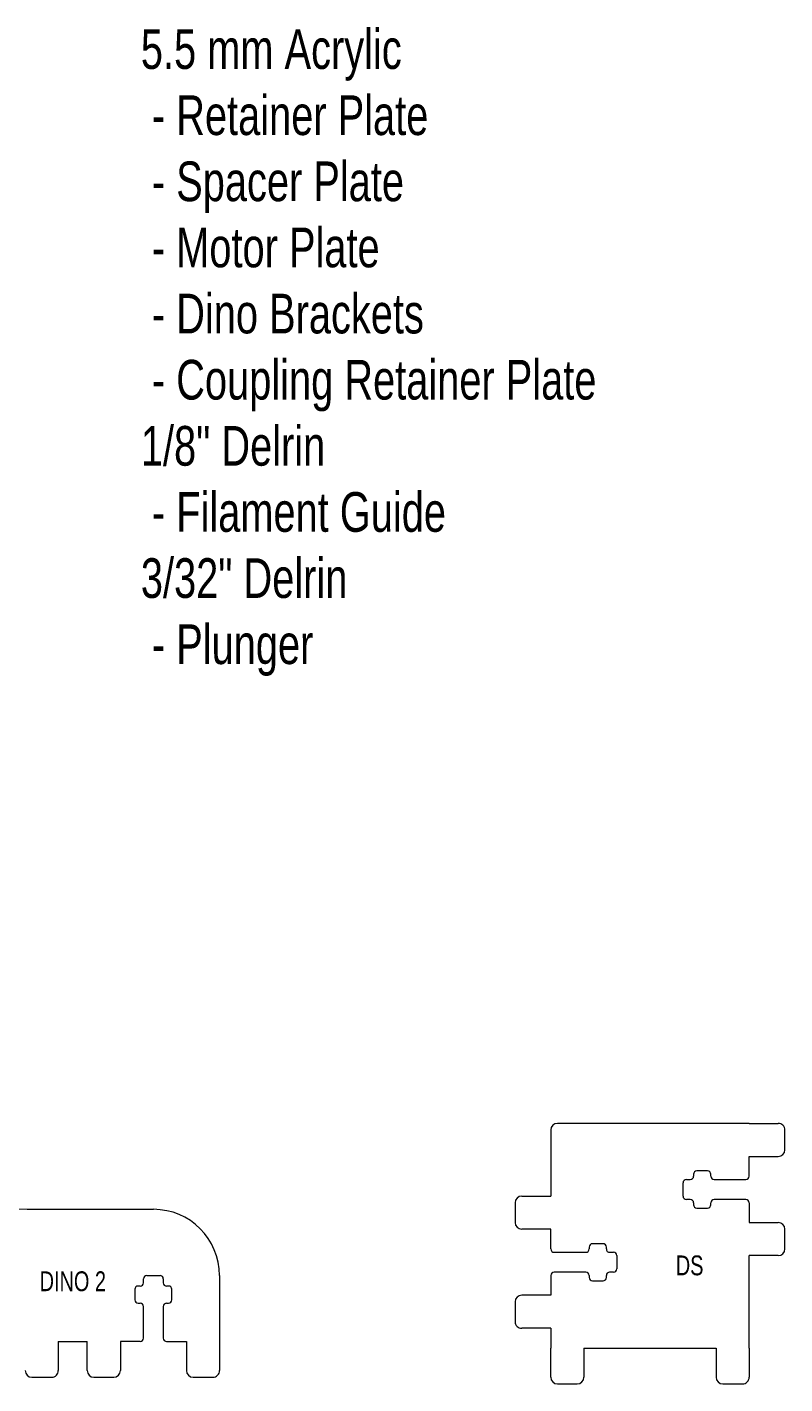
# Model space of a CAD drawing. Header units: millimetres. Extents: x -129 to 187, y -205 to 130.
# Drawn here: x 72.8 to 187.4, y -74.9 to 130.3 of the extents above; entities that cross this region are included whole.
import ezdxf

# ---------------------------------------------------------------- set-up
doc = ezdxf.new("R2010")
doc.units = ezdxf.units.MM
for name, color, linetype, lineweight, true_color in [('6 Dino Bracket Text', 1, 'CONTINUOUS', 0, 0xff0000), ('6 Dino Brackets', 7, 'CONTINUOUS', 0, 0x000000), ('Notes, Manufacturing', 4, 'CONTINUOUS', 0, 0x00ffff)]:
    doc.layers.add(name, color=color, linetype=linetype, lineweight=lineweight, true_color=true_color)
doc.styles.get("Standard").update_dxf_attribs({"font": 'txt', "width": 0.75})

msp = doc.modelspace()

# ---------------------------------------------------------------- linework, layer by layer
at = {"layer": '6 Dino Brackets'}
for p, q in [((152, -36.5), (152, -46.5)), ((182, -35.5), (153, -35.5)), ((182, -35.5), (186.4, -35.5)), ((187.4, -39.5), (187.4, -36.5)), ((182, -40.5), (186.4, -40.5)), ((182, -43.5), (182, -40.5)), ((175.7, -42.7), (174.1, -42.7)), ((172, -46.5), (172, -44.5)), ((172.5, -44), (173.1, -44)), ((173.6, -43.2), (173.6, -43.5)), ((176.2, -43.5), (176.2, -43.2)), ((176.7, -44), (181.5, -44)), ((147.6, -46.5), (152, -46.5)), ((173.1, -47), (172.5, -47)), ((181.5, -47), (176.7, -47)), ((72.8, -48.5), (91.9, -48.5)), ((146.6, -47.5), (146.6, -50.5)), ((173.6, -47.5), (173.6, -47.8)), ((174.1, -48.3), (175.7, -48.3)), ((176.2, -47.8), (176.2, -47.5)), ((182, -47.5), (182, -50.5)), ((182, -50.5), (186.4, -50.5)), ((152, -51.5), (147.6, -51.5)), ((152, -54.5), (152, -51.5)), ((187.4, -54.5), (187.4, -51.5)), ((152.5, -55), (157.3, -55)), ((157.8, -54.2), (157.8, -54.5)), ((159.9, -53.7), (158.3, -53.7)), ((160.4, -54.5), (160.4, -54.2)), ((160.9, -55), (161.5, -55)), ((162, -55.5), (162, -57.5)), ((182, -69.5), (182, -55.5)), ((186.4, -55.5), (182, -55.5)), ((90.4, -59.6), (90.4, -59)), ((90.9, -58.5), (92.9, -58.5)), ((93.4, -59), (93.4, -59.6)), ((101.9, -58.5), (101.9, -72.9)), ((152, -58.5), (152, -61.5)), ((157.3, -58), (152.5, -58)), ((157.8, -58.5), (157.8, -58.8)), ((158.3, -59.3), (159.9, -59.3)), ((160.4, -58.8), (160.4, -58.5)), ((161.5, -58), (160.9, -58)), ((89.1, -60.6), (89.1, -62.2)), ((89.9, -60.1), (89.6, -60.1)), ((94.2, -60.1), (93.9, -60.1)), ((94.7, -62.2), (94.7, -60.6)), ((152, -61.5), (147.6, -61.5)), ((89.6, -62.7), (89.9, -62.7)), ((90.4, -68), (90.4, -63.2)), ((93.4, -63.2), (93.4, -68)), ((93.9, -62.7), (94.2, -62.7)), ((146.6, -62.5), (146.6, -65.5)), ((152, -66.5), (147.6, -66.5)), ((152, -66.5), (152, -69.5)), ((77.52, -68.5), (81.9, -68.5)), ((77.52, -68.5), (77.52, -72.9)), ((81.9, -72.9), (81.9, -68.5)), ((86.9, -68.5), (86.9, -72.9)), ((89.9, -68.5), (86.9, -68.5)), ((93.9, -68.5), (96.9, -68.5)), ((96.9, -68.5), (96.9, -72.9)), ((152, -73.9), (152, -69.5)), ((157, -69.5), (177, -69.5)), ((157, -69.5), (157, -73.9)), ((177, -69.5), (177, -73.9)), ((182, -69.5), (182, -73.9)), ((73.52, -73.9), (76.52, -73.9)), ((82.9, -73.9), (85.9, -73.9)), ((97.9, -73.9), (100.9, -73.9)), ((153, -74.9), (156, -74.9)), ((178, -74.9), (181, -74.9))]:
    msp.add_line(p, q, dxfattribs=at)
for centre, radius, start, end in [((72.8, -34.5), 14, 180.0012, 270), ((153, -36.5), 1, 90, 180), ((186.4, -36.5), 1, 0, 90.006), ((186.4, -39.5), 1, 270, 0), ((174.1, -43.2), 0.5, 90, 180), ((175.7, -43.2), 0.5, 0, 90), ((172.5, -44.5), 0.5, 90, 180), ((173.1, -43.5), 0.5, 270, 0), ((176.7, -43.5), 0.5, 180, 270), ((181.5, -43.5), 0.5, 270, 0), ((147.6, -47.5), 1, 90, 180), ((172.5, -46.5), 0.5, 180, 270), ((173.1, -47.5), 0.5, 0, 90), ((176.7, -47.5), 0.5, 90, 180), ((181.5, -47.5), 0.5, 0, 90), ((91.9, -58.5), 10, 360, 90), ((174.1, -47.8), 0.5, 180, 270), ((175.7, -47.8), 0.5, 270, 0), ((147.6, -50.5), 1, 180, 270), ((186.4, -51.5), 1, 0, 90), ((152.5, -54.5), 0.5, 180, 270), ((157.3, -54.5), 0.5, 270, 0), ((158.3, -54.2), 0.5, 90, 180), ((159.9, -54.2), 0.5, 0, 90), ((160.9, -54.5), 0.5, 180, 270), ((161.5, -55.5), 0.5, 0, 90), ((186.4, -54.5), 1, 270, 0), ((90.9, -59), 0.5, 90, 180), ((92.9, -59), 0.5, 0, 90), ((152.5, -58.5), 0.5, 90, 180), ((157.3, -58.5), 0.5, 0, 90), ((158.3, -58.8), 0.5, 180, 270), ((159.9, -58.8), 0.5, 270, 0), ((160.9, -58.5), 0.5, 90, 180), ((161.5, -57.5), 0.5, 270, 0), ((89.6, -60.6), 0.5, 90, 180), ((89.9, -59.6), 0.5, 270, 0), ((93.9, -59.6), 0.5, 180, 270), ((94.2, -60.6), 0.5, 0, 90), ((147.6, -62.5), 1, 90, 180), ((89.6, -62.2), 0.5, 180, 270), ((89.9, -63.2), 0.5, 0, 90), ((93.9, -63.2), 0.5, 90, 180), ((94.2, -62.2), 0.5, 270, 0), ((147.6, -65.5), 1, 180, 270.006), ((89.9, -68), 0.5, 270, 0), ((93.9, -68), 0.5, 180, 270), ((73.52, -72.9), 1, 180, 270), ((76.52, -72.9), 1, 270, 0.006), ((82.9, -72.9), 1, 180, 270), ((85.9, -72.9), 1, 270, 0), ((97.9, -72.9), 1, 180, 270), ((100.9, -72.9), 1, 270, 0.006), ((153, -73.9), 1, 180, 270), ((156, -73.9), 1, 270, 0), ((178, -73.9), 1, 180, 270), ((181, -73.9), 1, 270, 0.006)]:
    msp.add_arc(centre, radius, start, end, dxfattribs=at)

# ---------------------------------------------------------------- texts
at = {"layer": '6 Dino Bracket Text', "char_height": 3, "width": 100, "attachment_point": 5}
for s, insert in [('DS', (173, -57)), ('DINO\\~2', (79.71, -59.4))]:
    msp.add_mtext(s, dxfattribs=dict(at, insert=insert))
at = {"layer": 'Notes, Manufacturing', "insert": (90, 130), "char_height": 6, "width": 100, "attachment_point": 1}
msp.add_mtext('5.5\\~mm\\~Acrylic\\P\\~-\\~Retainer\\~Plate\\P\\~-\\~Spacer\\~Plate\\P\\~-\\~Motor\\~Plate\\P\\~-\\~Dino\\~Brackets\\P\\~-\\~Coupling\\~Retainer\\~Plate\\P1/8"\\~Delrin\\P\\~-\\~Filament\\~Guide\\P3/32"\\~Delrin\\P\\~-\\~Plunger', dxfattribs=at)

doc.saveas('drawing.dxf')
